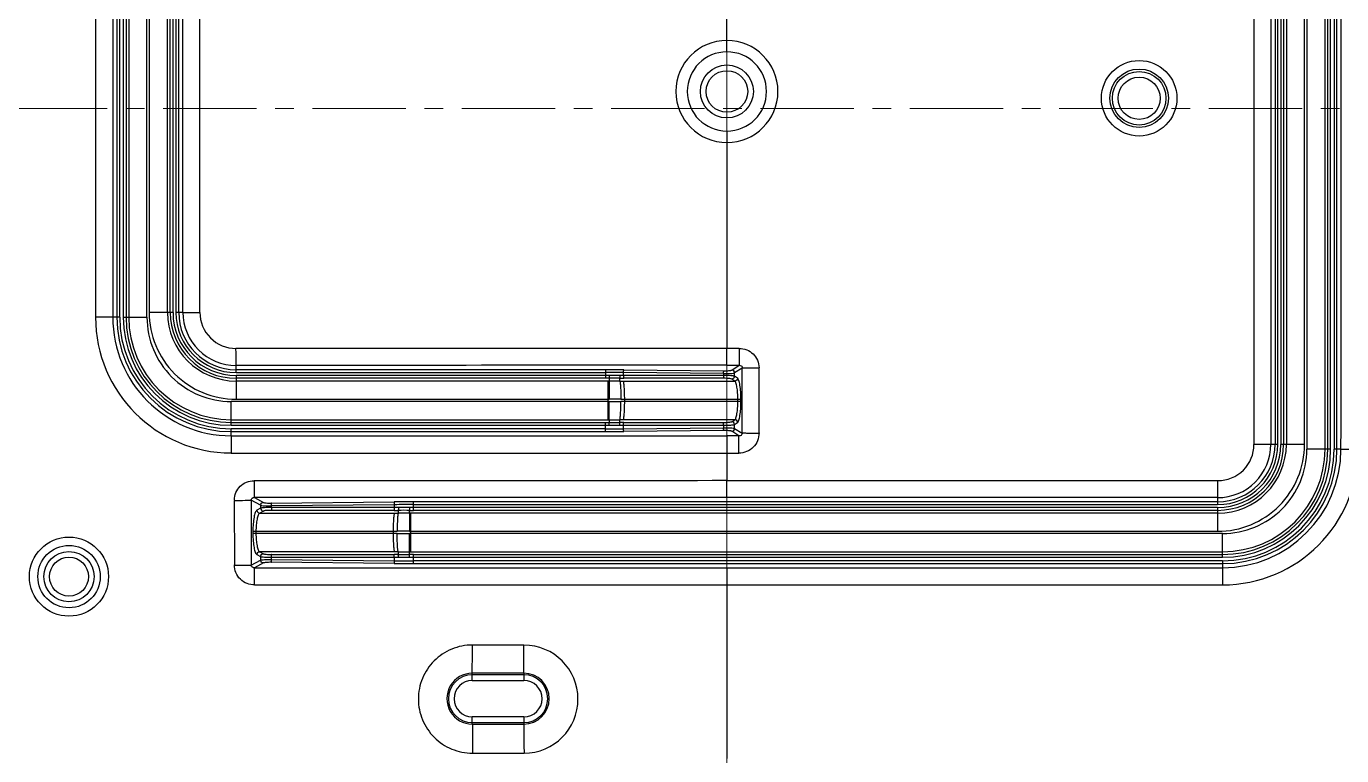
# Model space of a CAD drawing. Header units: millimetres. Extents: x -330 to 1028, y -2979 to 840.
# Drawn here: x 248.1 to 479, y -1482 to -1354 of the extents above; entities that cross this region are included whole.
import ezdxf

# ---------------------------------------------------------------- set-up
doc = ezdxf.new("R2010")
doc.units = ezdxf.units.MM
doc.header["$LTSCALE"] = 16.335
doc.linetypes.add('CENTER', pattern=[0.6, 0.375, -0.075, 0.075, -0.075])
doc.layers.get('0').update_dxf_attribs({"linetype": 'CONTINUOUS'})
doc.layers.add('center', color=1, linetype='CENTER', lineweight=9)

msp = doc.modelspace()

# ---------------------------------------------------------------- linework, layer by layer
at = {"color": 7, "linetype": 'Continuous'}
for p, q in [((371.062, -1358.465), (371.063, -1301.731)), ((264.001, -1310.176), (264.001, -1405.044)), ((264.5, -1405.044), (264.5, -1310.176)), ((265.109, -1310.176), (265.109, -1405.044)), ((265.609, -1310.176), (265.609, -1405.044)), ((266.092, -1310.176), (266.092, -1405.044)), ((269.287, -1405.043), (269.287, -1310.176)), ((269.677, -1311.031), (269.677, -1404.189)), ((272.873, -1404.19), (272.873, -1311.03)), ((273.356, -1404.19), (273.356, -1311.03)), ((273.855, -1404.19), (273.855, -1311.03)), ((274.364, -1311.03), (274.364, -1404.19)), ((274.863, -1404.19), (274.863, -1311.03)), ((467.262, -1311.03), (467.262, -1427.367)), ((467.761, -1427.367), (467.761, -1311.03)), ((468.27, -1311.03), (468.27, -1427.367)), ((468.769, -1311.03), (468.769, -1427.367)), ((469.252, -1311.03), (469.252, -1427.367)), ((472.448, -1427.367), (472.448, -1311.03)), ((472.838, -1310.176), (472.838, -1428.221)), ((476.034, -1428.222), (476.034, -1310.176)), ((476.517, -1428.222), (476.517, -1310.176)), ((477.016, -1428.222), (477.016, -1310.176)), ((477.625, -1310.176), (477.625, -1428.222)), ((478.124, -1428.222), (478.124, -1310.176)), ((371.063, -1372.371), (371.062, -1410.519)), ((264.5, -1405.044), (263.282, -1405.044)), ((265.109, -1405.044), (269.287, -1405.044)), ((273.855, -1404.19), (269.677, -1404.19)), ((275.603, -1404.19), (274.364, -1404.19)), ((373.214, -1410.519), (371.062, -1410.52)), ((373.214, -1410.519), (373.218, -1413.485)), ((284.934, -1414.76), (284.934, -1413.517)), ((349.751, -1414.261), (284.934, -1414.261)), ((284.934, -1414.76), (349.751, -1414.76)), ((349.751, -1414.261), (349.751, -1415.768)), ((352.926, -1415.269), (352.926, -1414.775)), ((370.477, -1414.942), (352.926, -1414.775)), ((352.968, -1414.276), (370.518, -1414.443)), ((370.477, -1414.942), (370.477, -1415.269)), ((371.063, -1413.486), (373.218, -1413.486)), ((371.913, -1414.321), (373.218, -1413.486)), ((373.746, -1413.963), (372.408, -1414.82)), ((372.408, -1415.405), (372.408, -1414.82)), ((373.723, -1425.406), (373.746, -1413.963)), ((376.699, -1425.443), (376.699, -1413.994)), ((284.934, -1415.269), (284.934, -1419.446)), ((370.477, -1415.269), (284.934, -1415.269)), ((349.751, -1415.768), (284.934, -1415.768)), ((350.182, -1416.251), (284.934, -1416.251)), ((350.182, -1416.251), (350.182, -1423.032)), ((350.393, -1416.251), (350.182, -1416.251)), ((350.394, -1415.767), (350.393, -1416.251)), ((352.272, -1416.253), (352.275, -1415.768)), ((352.886, -1416.253), (372.446, -1416.253)), ((370.514, -1415.768), (352.963, -1415.768)), ((372.446, -1416.253), (371.909, -1415.904)), ((372.946, -1415.754), (372.408, -1415.405)), ((284.935, -1419.446), (350.413, -1419.446)), ((352.449, -1419.448), (373.526, -1419.448)), ((353.123, -1419.835), (353.123, -1419.448)), ((372.989, -1419.835), (372.989, -1419.448)), ((373.526, -1419.835), (373.526, -1419.448)), ((284.08, -1424.015), (284.08, -1419.837)), ((350.412, -1419.837), (284.081, -1419.837)), ((373.526, -1419.835), (352.448, -1419.836)), ((284.08, -1423.032), (350.182, -1423.032)), ((284.08, -1423.515), (349.751, -1423.515)), ((284.08, -1424.015), (370.477, -1424.014)), ((349.751, -1425.123), (349.751, -1423.515)), ((350.182, -1423.032), (350.392, -1423.032)), ((350.392, -1423.032), (350.393, -1423.516)), ((352.275, -1423.516), (352.271, -1423.031)), ((372.446, -1423.03), (352.886, -1423.03)), ((352.926, -1424.609), (352.926, -1424.014)), ((352.963, -1423.515), (370.514, -1423.515)), ((370.477, -1424.014), (370.477, -1424.442)), ((371.909, -1423.38), (372.446, -1423.03)), ((372.408, -1423.879), (372.946, -1423.53)), ((372.408, -1424.564), (372.408, -1423.879)), ((284.08, -1425.855), (284.08, -1424.624)), ((349.751, -1424.624), (284.08, -1424.624)), ((284.08, -1425.123), (349.751, -1425.123)), ((352.926, -1424.609), (370.477, -1424.442)), ((370.518, -1424.941), (352.968, -1425.108)), ((373.18, -1425.874), (371.063, -1425.874)), ((373.18, -1425.874), (371.913, -1425.063)), ((372.408, -1424.564), (373.723, -1425.406)), ((371.062, -1428.91), (371.062, -1433.737)), ((371.065, -1428.91), (373.173, -1428.91)), ((467.761, -1427.367), (466.534, -1427.367)), ((472.448, -1427.367), (468.27, -1427.367)), ((477.016, -1428.222), (472.838, -1428.222)), ((478.835, -1428.222), (477.625, -1428.222)), ((284.611, -1437.196), (284.633, -1448.58)), ((287.578, -1437.174), (287.596, -1448.555)), ((289.218, -1438.053), (287.578, -1437.174)), ((288.13, -1436.708), (289.71, -1437.554)), ((289.218, -1438.053), (289.218, -1438.578)), ((291.102, -1437.672), (312.65, -1437.455)), ((312.694, -1437.955), (291.146, -1438.171)), ((291.146, -1438.447), (291.146, -1438.171)), ((312.694, -1437.955), (312.694, -1438.447)), ((316.045, -1438.946), (316.045, -1437.438)), ((457.191, -1437.438), (316.045, -1437.438)), ((316.045, -1437.938), (457.191, -1437.938)), ((457.191, -1436.71), (457.191, -1437.938)), ((289.218, -1438.578), (288.57, -1438.932)), ((289.715, -1439.077), (289.067, -1439.431)), ((289.067, -1439.431), (312.736, -1439.431)), ((312.655, -1438.946), (291.107, -1438.946)), ((457.191, -1438.446), (291.146, -1438.447)), ((313.381, -1438.945), (313.384, -1439.43)), ((315.368, -1439.429), (315.367, -1438.945)), ((315.59, -1439.429), (315.368, -1439.429)), ((315.59, -1446.21), (315.59, -1439.429)), ((457.191, -1439.429), (315.59, -1439.429)), ((457.191, -1438.946), (316.045, -1438.946)), ((457.191, -1438.446), (457.191, -1442.624)), ((287.88, -1442.626), (313.198, -1442.625)), ((287.88, -1442.626), (287.88, -1443.012)), ((288.416, -1442.626), (288.416, -1443.012)), ((312.486, -1442.626), (312.486, -1443.012)), ((315.347, -1442.624), (457.191, -1442.624)), ((313.198, -1443.013), (287.88, -1443.012)), ((458.044, -1443.015), (315.347, -1443.015)), ((458.045, -1447.192), (458.045, -1443.015)), ((288.57, -1446.707), (289.218, -1447.061)), ((289.067, -1446.208), (289.715, -1446.561)), ((312.736, -1446.208), (289.067, -1446.208)), ((289.218, -1447.061), (289.218, -1447.686)), ((291.107, -1446.693), (312.655, -1446.693)), ((291.146, -1447.568), (291.146, -1447.192)), ((291.146, -1447.192), (458.045, -1447.192)), ((312.694, -1447.192), (312.694, -1447.784)), ((313.385, -1446.208), (313.381, -1446.693)), ((315.367, -1446.694), (315.368, -1446.21)), ((315.368, -1446.21), (315.59, -1446.21)), ((315.59, -1446.21), (458.045, -1446.21)), ((316.045, -1448.301), (316.045, -1446.693)), ((316.045, -1446.693), (458.045, -1446.693)), ((287.596, -1448.555), (289.218, -1447.686)), ((289.71, -1448.185), (288.162, -1449.015)), ((312.65, -1448.284), (291.102, -1448.067)), ((291.146, -1447.568), (312.694, -1447.784)), ((458.045, -1447.801), (316.045, -1447.801)), ((316.045, -1448.301), (458.045, -1448.301)), ((458.045, -1447.801), (458.045, -1449.013)), ((371.064, -1452.045), (371.064, -1482.49)), ((326.386, -1468.812), (326.393, -1462.592)), ((335.443, -1462.599), (326.393, -1462.592)), ((335.431, -1467.525), (326.386, -1467.524)), ((335.431, -1467.811), (326.386, -1467.811)), ((335.431, -1467.525), (335.431, -1468.812)), ((326.386, -1468.812), (335.431, -1468.812)), ((335.431, -1475.211), (326.386, -1475.211)), ((326.386, -1476.472), (326.386, -1475.211)), ((326.386, -1476.212), (335.431, -1476.212)), ((326.386, -1476.472), (335.431, -1476.469)), ((335.431, -1475.211), (335.431, -1476.469)), ((326.405, -1481.566), (335.455, -1481.569))]:
    msp.add_line(p, q, dxfattribs=at)
for centre, radius in [((371.063, -1365.419), 4.653), ((371.063, -1365.419), 3.652), ((443.417, -1366.608), 6.626), ((443.405, -1366.608), 5.131), ((443.41, -1366.608), 4.703), ((443.41, -1366.608), 3.702), ((255.601, -1450.58), 6.938), ((255.613, -1450.572), 5.476), ((255.601, -1450.581), 4.401), ((255.601, -1450.581), 3.422)]:
    msp.add_circle(centre, radius, dxfattribs=at)
for centre, radius, start, end in [((371.063, -1365.42), 8.959, 89.99886, 269.99277), ((371.062, -1365.42), 8.959, 270.00215, 89.98948), ((371.063, -1365.418), 6.953, 90.00111, 269.99889), ((371.062, -1365.418), 6.953, 270.00114, 89.99886), ((284.084, -1405.038), 23.831, 180.03217, 269.94113), ((284.097, -1405.039), 20.816, 180.01355, 269.95205), ((284.08, -1405.044), 20.079, 180, 270), ((284.08, -1405.044), 19.58, 180, 270), ((284.08, -1405.044), 18.97, 180, 270), ((284.08, -1405.044), 18.471, 180, 270), ((284.08, -1405.044), 17.988, 180, 270), ((284.08, -1405.044), 14.793, 179.99634, 270.00375), ((284.934, -1404.19), 15.257, 179.99633, 270.00368), ((284.934, -1404.19), 12.061, 180, 270), ((284.934, -1404.19), 11.578, 180, 270), ((284.934, -1404.19), 11.079, 180, 270), ((284.934, -1404.19), 10.57, 180, 270), ((284.934, -1404.19), 10.071, 180, 270), ((284.928, -1404.192), 9.325, 179.98568, 270.03455), ((284.906, -1404.2), 6.335, 179.99598, 270.0351), ((349.754, -1752.17), 337.909, 89.45502, 90.00049), ((349.754, -1744.443), 329.683, 89.44867, 90.00049), ((350.841, -2035.571), 619.32, 89.867556, 90.041594), ((351.303, -1895.383), 479.616, 89.88386, 90.10859), ((352.887, -1135.795), 280.458, 269.87433, 269.99991), ((352.963, -1079.001), 336.767, 269.88291, 269.99999), ((350.753, -1957.871), 538.425, 89.81961, 90.03626), ((350.752, -881.414), 538.423, 269.96382, 270.18047), ((350.84, -803.714), 619.318, 269.958502, 270.13254), ((351.302, -943.902), 479.615, 269.89149, 270.11622), ((352.887, -1703.488), 280.458, 90.00009, 90.12577), ((352.963, -1760.283), 336.768, 90.00001, 90.11718), ((349.754, -1094.937), 329.687, 269.99951, 270.55132), ((349.754, -1087.209), 337.914, 269.99951, 270.54497), ((457.191, -1427.367), 15.257, 269.9993, 0.00052), ((457.191, -1427.367), 12.061, 270, 0), ((457.191, -1427.367), 11.578, 270, 0), ((457.191, -1427.367), 11.079, 270, 0), ((457.191, -1427.367), 10.57, 270, 360), ((457.191, -1427.367), 10.071, 270, 0), ((457.195, -1427.371), 9.338, 269.97333, 0.02445), ((457.211, -1427.386), 6.349, 269.98232, 0.01324), ((458.045, -1428.222), 14.793, 269.99634, 0.00375), ((458.034, -1428.212), 20.801, 270.03086, 359.97319), ((458.045, -1428.222), 20.079, 270, 360), ((458.045, -1428.222), 19.58, 270, 360), ((458.045, -1428.222), 18.97, 270, 0), ((458.045, -1428.222), 18.471, 270, 0), ((458.045, -1428.222), 17.988, 270, 0), ((458.034, -1428.212), 23.824, 270.05892, 359.94594), ((316.041, -1775.214), 337.776, 89.99942, 90.57527), ((316.041, -1767.492), 329.554, 89.99942, 90.58197), ((312.655, -1102.501), 336.445, 270.00002, 270.12357), ((312.736, -1159.192), 280.239, 270.00011, 270.13261), ((314.407, -1918.783), 479.839, 89.88544, 90.12258), ((314.895, -2059.017), 619.588, 89.956156, 90.139808), ((316.045, -1099.397), 339.548, 269.88555, 270), ((314.988, -1981.234), 538.611, 89.96177, 90.19041), ((314.989, -904.406), 538.61, 269.8095, 270.03814), ((312.655, -1783.138), 336.446, 89.87635, 89.99998), ((312.736, -1726.448), 280.24, 89.86729, 89.99989), ((314.408, -966.857), 479.837, 269.87734, 270.11448), ((314.896, -826.623), 619.587, 269.86009, 270.043743), ((316.045, -1786.241), 339.548, 90, 90.11436), ((316.041, -1110.517), 337.783, 269.42473, 270.00057), ((316.042, -1118.242), 329.56, 269.41803, 270.00057), ((335.443, -1472.087), 9.486, 270.06774, 90.00475), ((326.386, -1471.998), 4.473, 89.99644, 270.00356), ((326.386, -1472.011), 4.201, 90, 270), ((335.427, -1471.997), 4.471, 270.05783, 89.94216), ((335.431, -1472.011), 4.201, 270, 90), ((326.386, -1472.011), 3.2, 90, 270), ((335.431, -1472.011), 3.2, 270, 90)]:
    msp.add_arc(centre, radius, start, end, dxfattribs=at)
for points in [[(260.251, -1310.159), (260.251, -1341.79), (260.251, -1373.421), (260.251, -1405.051)], [(263.298, -1310.176), (263.279, -1341.798), (263.273, -1373.421), (263.282, -1405.044)], [(275.603, -1404.19), (275.615, -1373.137), (275.61, -1342.083), (275.589, -1311.03)], [(278.569, -1404.2), (278.568, -1373.137), (278.568, -1342.075), (278.569, -1311.012)], [(463.556, -1311.012), (463.556, -1349.803), (463.556, -1388.594), (463.555, -1427.384)], [(466.536, -1311.03), (466.51, -1349.809), (466.509, -1388.588), (466.534, -1427.367)], [(478.835, -1428.222), (478.854, -1388.873), (478.851, -1349.524), (478.827, -1310.176)], [(371.062, -1410.526), (342.344, -1410.528), (313.627, -1410.529), (284.91, -1410.529)], [(371.063, -1413.486), (342.353, -1413.481), (313.644, -1413.492), (284.934, -1413.517)], [(350.394, -1415.767), (350.18, -1415.768), (349.965, -1415.768), (349.751, -1415.768)], [(349.751, -1423.515), (349.965, -1423.515), (350.179, -1423.516), (350.393, -1423.516)], [(284.08, -1425.855), (313.074, -1425.877), (342.068, -1425.883), (371.063, -1425.874)], [(284.06, -1428.891), (313.061, -1428.891), (342.063, -1428.89), (371.065, -1428.888)], [(371.06, -1433.736), (343.411, -1433.739), (315.762, -1433.74), (288.113, -1433.74)], [(457.209, -1433.741), (428.493, -1433.741), (399.777, -1433.74), (371.06, -1433.737)], [(371.063, -1436.695), (343.419, -1436.685), (315.774, -1436.689), (288.13, -1436.708)], [(457.191, -1436.71), (428.482, -1436.69), (399.772, -1436.685), (371.063, -1436.695)], [(288.162, -1449.015), (315.795, -1449.027), (343.429, -1449.026), (371.063, -1449.01)], [(371.063, -1449.01), (400.057, -1449.026), (429.051, -1449.027), (458.045, -1449.013)], [(288.15, -1452.051), (315.789, -1452.051), (343.428, -1452.05), (371.066, -1452.046)], [(371.066, -1452.045), (400.064, -1452.048), (429.061, -1452.05), (458.059, -1452.049)]]:
    msp.add_open_spline(points, degree=3, dxfattribs=at)
for points, knots in [([(263.282, -1405.044), (262.948, -1405.051), (261.938, -1405.046), (260.927, -1405.051), (260.251, -1405.051)], [0, 0, 0, 0, 0.3303666, 1, 1, 1, 1]), ([(275.603, -1404.19), (275.928, -1404.2), (276.916, -1404.193), (277.904, -1404.2), (278.566, -1404.2)], [0, 0, 0, 0, 0.329251, 1, 1, 1, 1]), ([(284.934, -1413.517), (284.927, -1413.412), (284.926, -1413.084), (284.916, -1412.447), (284.913, -1411.558), (284.911, -1410.892), (284.91, -1410.535)], [0, 0, 0, 0, 0.1062329, 0.3295723, 0.6410568, 1, 1, 1, 1]), ([(371.064, -1413.486), (371.06, -1413.16), (371.062, -1412.171), (371.06, -1411.183), (371.062, -1410.52)], [0, 0, 0, 0, 0.329401, 1, 1, 1, 1]), ([(373.217, -1410.52), (373.664, -1410.525), (374.568, -1410.686), (375.722, -1411.437), (376.506, -1412.562), (376.702, -1413.466), (376.699, -1413.913)], [0, 0, 0, 0, 0.2501233, 0.5001867, 0.7501287, 1, 1, 1, 1]), ([(352.926, -1414.775), (352.927, -1414.717), (352.93, -1414.606), (352.936, -1414.455), (352.952, -1414.349), (352.957, -1414.29), (352.968, -1414.276)], [0, 0, 0, 0, 0.3464367, 0.6667855, 0.8927993, 1, 1, 1, 1]), ([(370.477, -1414.942), (370.477, -1414.883), (370.481, -1414.771), (370.487, -1414.62), (370.502, -1414.515), (370.508, -1414.457), (370.518, -1414.443)], [0, 0, 0, 0, 0.3507569, 0.6717954, 0.8951392, 1, 1, 1, 1]), ([(370.477, -1414.942), (370.697, -1414.944), (371.115, -1414.941), (371.681, -1414.918), (372.076, -1414.888), (372.301, -1414.852), (372.38, -1414.833), (372.408, -1414.82)], [0, 0, 0, 0, 0.3410937, 0.6466534, 0.8761206, 0.9524495, 1, 1, 1, 1]), ([(370.518, -1414.443), (370.678, -1414.444), (370.981, -1414.441), (371.389, -1414.419), (371.675, -1414.388), (371.837, -1414.352), (371.894, -1414.333), (371.913, -1414.321)], [0, 0, 0, 0, 0.3406228, 0.6455451, 0.8736485, 0.9506735, 1, 1, 1, 1]), ([(372.408, -1414.82), (372.406, -1414.693), (372.298, -1414.434), (372.039, -1414.323), (371.913, -1414.321)], [0, 0, 0, 0, 0.5015768, 1, 1, 1, 1]), ([(373.218, -1413.485), (373.344, -1413.473), (373.569, -1413.513), (373.742, -1413.744), (373.754, -1413.895), (373.746, -1413.963)], [0, 0, 0, 0, 0.467134, 0.7455723, 1, 1, 1, 1]), ([(376.719, -1413.994), (376.07, -1413.993), (375.192, -1413.99), (374.201, -1413.975), (373.859, -1413.97), (373.746, -1413.963)], [0, 0, 0, 0, 0.6548046, 0.8857239, 1, 1, 1, 1]), ([(350.386, -1415.268), (350.386, -1415.38), (350.391, -1415.546), (350.386, -1415.713), (350.394, -1415.767)], [0, 0, 0, 0, 0.6701427, 1, 1, 1, 1]), ([(350.392, -1416.251), (350.398, -1416.362), (350.399, -1416.713), (350.408, -1417.407), (350.41, -1418.361), (350.412, -1419.075), (350.413, -1419.446)], [0, 0, 0, 0, 0.1039734, 0.3298317, 0.6515797, 1, 1, 1, 1]), ([(352.247, -1415.268), (352.247, -1415.328), (352.248, -1415.439), (352.252, -1415.589), (352.263, -1415.694), (352.266, -1415.752), (352.275, -1415.768)], [0, 0, 0, 0, 0.3569862, 0.6681404, 0.8915836, 1, 1, 1, 1]), ([(352.273, -1416.253), (352.292, -1416.287), (352.314, -1416.401), (352.348, -1416.616), (352.377, -1416.93), (352.404, -1417.333), (352.424, -1417.812), (352.444, -1418.525), (352.449, -1419.077), (352.449, -1419.448)], [0, 0, 0, 0, 0.037297, 0.1060908, 0.2049083, 0.3319731, 0.4841176, 0.6527893, 1, 1, 1, 1]), ([(353.123, -1419.448), (353.123, -1419.067), (353.116, -1418.509), (353.087, -1417.796), (353.059, -1417.331), (353.025, -1416.936), (352.987, -1416.622), (352.944, -1416.405), (352.912, -1416.288), (352.886, -1416.253)], [0, 0, 0, 0, 0.3563999, 0.5199667, 0.6663759, 0.7910124, 0.8899977, 0.9601136, 1, 1, 1, 1]), ([(352.926, -1415.269), (352.926, -1415.329), (352.928, -1415.44), (352.934, -1415.59), (352.947, -1415.694), (352.953, -1415.753), (352.963, -1415.768)], [0, 0, 0, 0, 0.3562135, 0.6668492, 0.8903212, 1, 1, 1, 1]), ([(372.408, -1415.405), (372.38, -1415.391), (372.302, -1415.372), (372.077, -1415.335), (371.682, -1415.302), (371.116, -1415.275), (370.697, -1415.269), (370.477, -1415.269)], [0, 0, 0, 0, 0.0475666, 0.1237888, 0.3529454, 0.6585481, 1, 1, 1, 1]), ([(370.477, -1415.269), (370.477, -1415.329), (370.479, -1415.44), (370.484, -1415.59), (370.498, -1415.694), (370.503, -1415.753), (370.514, -1415.768)], [0, 0, 0, 0, 0.3562135, 0.6668492, 0.8903212, 1, 1, 1, 1]), ([(371.909, -1415.904), (371.859, -1415.872), (371.69, -1415.841), (371.387, -1415.799), (370.976, -1415.775), (370.673, -1415.768), (370.514, -1415.768)], [0, 0, 0, 0, 0.1255366, 0.3545526, 0.6593907, 1, 1, 1, 1]), ([(372.408, -1415.405), (372.405, -1415.532), (372.297, -1415.793), (372.035, -1415.902), (371.909, -1415.904)], [0, 0, 0, 0, 0.5015852, 1, 1, 1, 1]), ([(372.946, -1415.754), (372.943, -1415.881), (372.835, -1416.143), (372.573, -1416.252), (372.446, -1416.253)], [0, 0, 0, 0, 0.5015852, 1, 1, 1, 1]), ([(372.989, -1419.448), (372.989, -1419.065), (372.966, -1418.346), (372.862, -1417.391), (372.725, -1416.74), (372.577, -1416.392), (372.492, -1416.281), (372.446, -1416.253)], [0, 0, 0, 0, 0.3497902, 0.6545224, 0.8774535, 0.9511569, 1, 1, 1, 1]), ([(373.526, -1419.448), (373.526, -1419.005), (373.5, -1418.176), (373.404, -1417.194), (373.284, -1416.537), (373.188, -1416.174), (373.087, -1415.917), (372.996, -1415.787), (372.946, -1415.754)], [0, 0, 0, 0, 0.3508594, 0.6563992, 0.7801186, 0.8795384, 0.9526034, 1, 1, 1, 1]), ([(350.391, -1423.032), (350.398, -1422.922), (350.398, -1422.57), (350.408, -1421.877), (350.41, -1420.922), (350.412, -1420.208), (350.412, -1419.837)], [0, 0, 0, 0, 0.1039733, 0.3298316, 0.6515796, 1, 1, 1, 1]), ([(352.272, -1423.031), (352.292, -1422.996), (352.314, -1422.882), (352.348, -1422.668), (352.377, -1422.353), (352.404, -1421.95), (352.424, -1421.472), (352.443, -1420.758), (352.449, -1420.207), (352.448, -1419.836)], [0, 0, 0, 0, 0.0372963, 0.1060898, 0.2049073, 0.3319721, 0.4841167, 0.6527887, 1, 1, 1, 1]), ([(352.886, -1423.03), (352.912, -1422.996), (352.944, -1422.879), (352.987, -1422.661), (353.025, -1422.348), (353.059, -1421.953), (353.087, -1421.488), (353.116, -1420.775), (353.123, -1420.217), (353.123, -1419.835)], [0, 0, 0, 0, 0.0398652, 0.1099356, 0.2088367, 0.3334093, 0.4798338, 0.6434793, 1, 1, 1, 1]), ([(372.446, -1423.03), (372.492, -1423.003), (372.578, -1422.891), (372.726, -1422.543), (372.862, -1421.891), (372.966, -1420.936), (372.989, -1420.218), (372.989, -1419.835)], [0, 0, 0, 0, 0.048964, 0.1228934, 0.3461577, 0.6507668, 1, 1, 1, 1]), ([(372.946, -1423.53), (372.996, -1423.497), (373.087, -1423.366), (373.189, -1423.108), (373.285, -1422.744), (373.404, -1422.087), (373.5, -1421.106), (373.526, -1420.278), (373.526, -1419.835)], [0, 0, 0, 0, 0.0475204, 0.1208066, 0.22043, 0.3442823, 0.6496988, 1, 1, 1, 1]), ([(350.385, -1424.015), (350.385, -1423.904), (350.391, -1423.738), (350.385, -1423.57), (350.393, -1423.516)], [0, 0, 0, 0, 0.6701428, 1, 1, 1, 1]), ([(352.247, -1424.015), (352.246, -1423.956), (352.248, -1423.844), (352.251, -1423.694), (352.263, -1423.589), (352.266, -1423.532), (352.275, -1423.516)], [0, 0, 0, 0, 0.3569867, 0.6681412, 0.8915844, 1, 1, 1, 1]), ([(352.926, -1424.014), (352.926, -1423.955), (352.928, -1423.844), (352.934, -1423.693), (352.947, -1423.589), (352.953, -1423.53), (352.963, -1423.515)], [0, 0, 0, 0, 0.3562135, 0.6668492, 0.8903212, 1, 1, 1, 1]), ([(370.477, -1424.014), (370.477, -1423.955), (370.479, -1423.844), (370.484, -1423.693), (370.498, -1423.589), (370.503, -1423.53), (370.514, -1423.515)], [0, 0, 0, 0, 0.3562135, 0.6668492, 0.8903212, 1, 1, 1, 1]), ([(370.477, -1424.014), (370.697, -1424.014), (371.116, -1424.009), (371.681, -1423.982), (372.076, -1423.949), (372.301, -1423.911), (372.38, -1423.892), (372.408, -1423.879)], [0, 0, 0, 0, 0.3410779, 0.6466748, 0.8760231, 0.9523582, 1, 1, 1, 1]), ([(370.514, -1423.515), (370.673, -1423.515), (370.975, -1423.508), (371.387, -1423.485), (371.689, -1423.442), (371.859, -1423.412), (371.909, -1423.38)], [0, 0, 0, 0, 0.3402352, 0.6450683, 0.8742756, 1, 1, 1, 1]), ([(372.408, -1423.879), (372.405, -1423.752), (372.297, -1423.49), (372.035, -1423.381), (371.909, -1423.38)], [0, 0, 0, 0, 0.5015852, 1, 1, 1, 1]), ([(372.946, -1423.53), (372.943, -1423.402), (372.835, -1423.141), (372.573, -1423.032), (372.446, -1423.03)], [0, 0, 0, 0, 0.5015854, 1, 1, 1, 1]), ([(284.08, -1425.855), (284.074, -1425.956), (284.073, -1426.287), (284.064, -1426.944), (284.062, -1427.848), (284.06, -1428.521), (284.06, -1428.869)], [0, 0, 0, 0, 0.1004335, 0.3298504, 0.6534062, 1, 1, 1, 1]), ([(352.968, -1425.108), (352.957, -1425.094), (352.952, -1425.035), (352.936, -1424.929), (352.93, -1424.778), (352.927, -1424.667), (352.926, -1424.609)], [0, 0, 0, 0, 0.1072013, 0.3332154, 0.6535639, 1, 1, 1, 1]), ([(370.477, -1424.442), (370.697, -1424.44), (371.115, -1424.443), (371.681, -1424.466), (372.076, -1424.496), (372.301, -1424.532), (372.38, -1424.551), (372.408, -1424.564)], [0, 0, 0, 0, 0.3410921, 0.6466954, 0.876135, 0.9524546, 1, 1, 1, 1]), ([(370.518, -1424.941), (370.508, -1424.927), (370.502, -1424.869), (370.487, -1424.764), (370.481, -1424.613), (370.477, -1424.501), (370.477, -1424.442)], [0, 0, 0, 0, 0.1048347, 0.3281678, 0.6492187, 1, 1, 1, 1]), ([(371.913, -1425.063), (371.894, -1425.051), (371.837, -1425.032), (371.675, -1424.996), (371.389, -1424.965), (370.981, -1424.943), (370.678, -1424.94), (370.518, -1424.941)], [0, 0, 0, 0, 0.0493338, 0.1263751, 0.3545261, 0.6594772, 1, 1, 1, 1]), ([(371.063, -1425.874), (371.069, -1426.208), (371.063, -1427.22), (371.066, -1428.232), (371.065, -1428.91)], [0, 0, 0, 0, 0.3304234, 1, 1, 1, 1]), ([(371.913, -1425.063), (372.039, -1425.061), (372.298, -1424.95), (372.406, -1424.691), (372.408, -1424.564)], [0, 0, 0, 0, 0.4984235, 1, 1, 1, 1]), ([(376.699, -1425.364), (376.685, -1425.825), (376.532, -1426.759), (375.744, -1427.942), (374.566, -1428.734), (373.633, -1428.904), (373.173, -1428.91)], [0, 0, 0, 0, 0.2501212, 0.5000557, 0.7499775, 1, 1, 1, 1]), ([(373.173, -1428.91), (373.173, -1428.233), (373.178, -1427.221), (373.173, -1426.209), (373.18, -1425.875)], [0, 0, 0, 0, 0.6695973, 1, 1, 1, 1]), ([(373.723, -1425.406), (373.73, -1425.479), (373.71, -1425.633), (373.522, -1425.851), (373.304, -1425.887), (373.18, -1425.875)], [0, 0, 0, 0, 0.2677519, 0.5427181, 1, 1, 1, 1]), ([(376.696, -1425.443), (376.046, -1425.442), (375.168, -1425.439), (374.177, -1425.421), (373.836, -1425.414), (373.723, -1425.406)], [0, 0, 0, 0, 0.6559661, 0.8862518, 1, 1, 1, 1]), ([(466.534, -1427.367), (466.429, -1427.373), (466.102, -1427.373), (465.111, -1427.384), (464.225, -1427.384), (463.56, -1427.384)], [0, 0, 0, 0, 0.1062047, 0.3294451, 1, 1, 1, 1]), ([(478.835, -1428.222), (478.936, -1428.225), (479.27, -1428.226), (480.28, -1428.234), (481.188, -1428.234), (481.865, -1428.234)], [0, 0, 0, 0, 0.1005742, 0.3304128, 1, 1, 1, 1]), ([(284.622, -1437.127), (284.621, -1436.683), (284.809, -1435.785), (285.588, -1434.664), (286.729, -1433.914), (287.627, -1433.743), (288.071, -1433.74)], [0, 0, 0, 0, 0.2499191, 0.499903, 0.7499386, 1, 1, 1, 1]), ([(288.113, -1433.733), (288.113, -1434.398), (288.113, -1435.29), (288.124, -1436.281), (288.125, -1436.608), (288.13, -1436.708)], [0, 0, 0, 0, 0.6704747, 0.8994574, 1, 1, 1, 1]), ([(371.063, -1436.695), (371.055, -1436.371), (371.063, -1435.387), (371.059, -1434.403), (371.06, -1433.743)], [0, 0, 0, 0, 0.3291928, 1, 1, 1, 1]), ([(457.191, -1436.71), (457.197, -1436.605), (457.198, -1436.278), (457.205, -1435.642), (457.208, -1434.756), (457.209, -1434.091), (457.209, -1433.735)], [0, 0, 0, 0, 0.1061789, 0.3294299, 0.6408884, 1, 1, 1, 1]), ([(284.611, -1437.196), (285.251, -1437.195), (286.24, -1437.187), (287.229, -1437.186), (287.578, -1437.174)], [0, 0, 0, 0, 0.6473237, 1, 1, 1, 1]), ([(287.578, -1437.174), (287.568, -1437.101), (287.583, -1436.941), (287.781, -1436.722), (288.004, -1436.694), (288.13, -1436.708)], [0, 0, 0, 0, 0.2646949, 0.5436559, 1, 1, 1, 1]), ([(289.218, -1438.053), (289.221, -1437.927), (289.328, -1437.669), (289.585, -1437.557), (289.71, -1437.554)], [0, 0, 0, 0, 0.5026863, 1, 1, 1, 1]), ([(289.218, -1438.053), (289.297, -1438.084), (289.532, -1438.112), (289.956, -1438.15), (290.518, -1438.169), (290.93, -1438.172), (291.146, -1438.171)], [0, 0, 0, 0, 0.1303787, 0.3612074, 0.6641069, 1, 1, 1, 1]), ([(289.71, -1437.554), (289.765, -1437.584), (289.936, -1437.613), (290.243, -1437.651), (290.649, -1437.669), (290.946, -1437.673), (291.102, -1437.672)], [0, 0, 0, 0, 0.1331357, 0.3635472, 0.6656074, 1, 1, 1, 1]), ([(291.146, -1438.171), (291.146, -1438.112), (291.142, -1438), (291.136, -1437.849), (291.12, -1437.744), (291.113, -1437.685), (291.102, -1437.672)], [0, 0, 0, 0, 0.3503818, 0.6712499, 0.8947121, 1, 1, 1, 1]), ([(312.65, -1437.455), (312.661, -1437.47), (312.667, -1437.529), (312.684, -1437.634), (312.69, -1437.785), (312.694, -1437.897), (312.694, -1437.955)], [0, 0, 0, 0, 0.1075606, 0.333594, 0.6537863, 1, 1, 1, 1]), ([(288.57, -1438.932), (288.513, -1438.963), (288.405, -1439.09), (288.216, -1439.492), (288.042, -1440.247), (287.91, -1441.352), (287.88, -1442.183), (287.88, -1442.626)], [0, 0, 0, 0, 0.0509253, 0.1257466, 0.3489801, 0.652392, 1, 1, 1, 1]), ([(289.067, -1439.431), (289.014, -1439.457), (288.912, -1439.565), (288.734, -1439.912), (288.569, -1440.566), (288.444, -1441.523), (288.416, -1442.243), (288.416, -1442.626)], [0, 0, 0, 0, 0.0529178, 0.1286621, 0.3518262, 0.6540027, 1, 1, 1, 1]), ([(288.57, -1438.932), (288.573, -1439.059), (288.681, -1439.319), (288.941, -1439.429), (289.067, -1439.431)], [0, 0, 0, 0, 0.5027006, 1, 1, 1, 1]), ([(291.146, -1438.447), (290.93, -1438.447), (290.518, -1438.453), (289.956, -1438.476), (289.532, -1438.517), (289.297, -1438.547), (289.218, -1438.578)], [0, 0, 0, 0, 0.335835, 0.63854, 0.8693931, 1, 1, 1, 1]), ([(289.218, -1438.578), (289.221, -1438.705), (289.329, -1438.965), (289.589, -1439.075), (289.715, -1439.077)], [0, 0, 0, 0, 0.5027005, 1, 1, 1, 1]), ([(291.107, -1438.946), (290.951, -1438.946), (290.653, -1438.952), (290.246, -1438.976), (289.94, -1439.016), (289.769, -1439.047), (289.715, -1439.077)], [0, 0, 0, 0, 0.3350399, 0.6370162, 0.8676989, 1, 1, 1, 1]), ([(291.146, -1438.447), (291.146, -1438.506), (291.144, -1438.617), (291.139, -1438.768), (291.125, -1438.872), (291.119, -1438.931), (291.107, -1438.946)], [0, 0, 0, 0, 0.3559882, 0.6664709, 0.8899507, 1, 1, 1, 1]), ([(312.736, -1439.431), (312.71, -1439.465), (312.675, -1439.582), (312.63, -1439.8), (312.59, -1440.113), (312.554, -1440.508), (312.524, -1440.973), (312.494, -1441.687), (312.486, -1442.244), (312.486, -1442.626)], [0, 0, 0, 0, 0.0401544, 0.1103416, 0.2092719, 0.3338169, 0.4801733, 0.6437216, 1, 1, 1, 1]), ([(312.694, -1438.447), (312.694, -1438.506), (312.692, -1438.617), (312.686, -1438.768), (312.672, -1438.872), (312.666, -1438.931), (312.655, -1438.946)], [0, 0, 0, 0, 0.3559882, 0.6664707, 0.8899506, 1, 1, 1, 1]), ([(313.383, -1439.43), (313.363, -1439.465), (313.339, -1439.579), (313.303, -1439.793), (313.273, -1440.108), (313.244, -1440.511), (313.223, -1440.989), (313.202, -1441.703), (313.197, -1442.254), (313.198, -1442.625)], [0, 0, 0, 0, 0.0374644, 0.1063295, 0.2051675, 0.3322157, 0.4843157, 0.6529265, 1, 1, 1, 1]), ([(313.41, -1438.446), (313.41, -1438.505), (313.409, -1438.617), (313.405, -1438.767), (313.393, -1438.871), (313.39, -1438.929), (313.381, -1438.945)], [0, 0, 0, 0, 0.3568449, 0.6679019, 0.8913489, 1, 1, 1, 1]), ([(315.369, -1439.429), (315.362, -1439.539), (315.361, -1439.891), (315.352, -1440.584), (315.349, -1441.539), (315.347, -1442.253), (315.347, -1442.624)], [0, 0, 0, 0, 0.1039756, 0.329834, 0.651581, 1, 1, 1, 1]), ([(315.375, -1438.446), (315.375, -1438.557), (315.369, -1438.723), (315.375, -1438.891), (315.367, -1438.945)], [0, 0, 0, 0, 0.6701296, 1, 1, 1, 1]), ([(287.88, -1443.012), (287.88, -1443.456), (287.91, -1444.288), (288.042, -1445.394), (288.217, -1446.148), (288.405, -1446.549), (288.514, -1446.676), (288.57, -1446.707)], [0, 0, 0, 0, 0.3481328, 0.6516812, 0.874595, 0.949196, 1, 1, 1, 1]), ([(288.416, -1443.012), (288.416, -1443.397), (288.444, -1444.117), (288.569, -1445.075), (288.735, -1445.727), (288.912, -1446.074), (289.015, -1446.181), (289.067, -1446.208)], [0, 0, 0, 0, 0.3465202, 0.6488326, 0.871682, 0.9472006, 1, 1, 1, 1]), ([(312.486, -1443.012), (312.486, -1443.394), (312.494, -1443.952), (312.524, -1444.665), (312.554, -1445.13), (312.59, -1445.525), (312.63, -1445.838), (312.675, -1446.056), (312.71, -1446.173), (312.736, -1446.208)], [0, 0, 0, 0, 0.3561577, 0.5196274, 0.6659684, 0.7905773, 0.8895918, 0.9598244, 1, 1, 1, 1]), ([(313.383, -1446.208), (313.363, -1446.174), (313.339, -1446.06), (313.304, -1445.845), (313.273, -1445.53), (313.245, -1445.128), (313.224, -1444.649), (313.203, -1443.936), (313.197, -1443.384), (313.198, -1443.013)], [0, 0, 0, 0, 0.0374637, 0.1063284, 0.2051664, 0.3322146, 0.4843148, 0.6529259, 1, 1, 1, 1]), ([(315.369, -1446.21), (315.363, -1446.099), (315.362, -1445.748), (315.352, -1445.054), (315.35, -1444.1), (315.348, -1443.386), (315.347, -1443.015)], [0, 0, 0, 0, 0.1039755, 0.3298339, 0.6515809, 1, 1, 1, 1]), ([(288.57, -1446.707), (288.573, -1446.58), (288.681, -1446.32), (288.941, -1446.209), (289.067, -1446.208)], [0, 0, 0, 0, 0.5027005, 1, 1, 1, 1]), ([(289.218, -1447.061), (289.221, -1446.934), (289.329, -1446.674), (289.589, -1446.563), (289.715, -1446.561)], [0, 0, 0, 0, 0.5027007, 1, 1, 1, 1]), ([(289.218, -1447.061), (289.297, -1447.092), (289.532, -1447.121), (289.956, -1447.162), (290.518, -1447.185), (290.93, -1447.192), (291.146, -1447.192)], [0, 0, 0, 0, 0.1306971, 0.361664, 0.664333, 1, 1, 1, 1]), ([(289.715, -1446.561), (289.769, -1446.591), (289.94, -1446.622), (290.247, -1446.663), (290.653, -1446.686), (290.951, -1446.693), (291.107, -1446.693)], [0, 0, 0, 0, 0.1323912, 0.3631873, 0.6651282, 1, 1, 1, 1]), ([(291.146, -1447.192), (291.146, -1447.132), (291.144, -1447.021), (291.139, -1446.871), (291.125, -1446.767), (291.119, -1446.707), (291.107, -1446.693)], [0, 0, 0, 0, 0.3559882, 0.6664707, 0.8899506, 1, 1, 1, 1]), ([(312.694, -1447.192), (312.694, -1447.132), (312.692, -1447.021), (312.686, -1446.871), (312.672, -1446.767), (312.666, -1446.707), (312.655, -1446.693)], [0, 0, 0, 0, 0.3559882, 0.6664707, 0.8899506, 1, 1, 1, 1]), ([(313.411, -1447.193), (313.411, -1447.133), (313.409, -1447.022), (313.405, -1446.872), (313.394, -1446.767), (313.39, -1446.709), (313.381, -1446.693)], [0, 0, 0, 0, 0.3568455, 0.6679028, 0.8913498, 1, 1, 1, 1]), ([(315.376, -1447.193), (315.376, -1447.081), (315.37, -1446.915), (315.375, -1446.748), (315.367, -1446.694)], [0, 0, 0, 0, 0.6701298, 1, 1, 1, 1]), ([(288.234, -1452.051), (287.767, -1452.038), (286.822, -1451.891), (285.611, -1451.112), (284.796, -1449.924), (284.633, -1448.979), (284.622, -1448.512)], [0, 0, 0, 0, 0.2501801, 0.5001095, 0.7499751, 1, 1, 1, 1]), ([(284.633, -1448.58), (285.273, -1448.579), (286.261, -1448.571), (287.249, -1448.569), (287.596, -1448.555)], [0, 0, 0, 0, 0.648211, 1, 1, 1, 1]), ([(288.162, -1449.015), (288.037, -1449.028), (287.818, -1449.002), (287.61, -1448.793), (287.587, -1448.631), (287.596, -1448.555)], [0, 0, 0, 0, 0.4510158, 0.7256606, 1, 1, 1, 1]), ([(288.15, -1452.038), (288.15, -1451.363), (288.15, -1450.456), (288.158, -1449.449), (288.158, -1449.116), (288.162, -1449.015)], [0, 0, 0, 0, 0.6697779, 0.8994682, 1, 1, 1, 1]), ([(289.218, -1447.686), (289.297, -1447.655), (289.531, -1447.627), (289.956, -1447.589), (290.518, -1447.57), (290.93, -1447.567), (291.146, -1447.568)], [0, 0, 0, 0, 0.1303696, 0.3611208, 0.6640424, 1, 1, 1, 1]), ([(289.71, -1448.185), (289.585, -1448.182), (289.328, -1448.07), (289.221, -1447.812), (289.218, -1447.686)], [0, 0, 0, 0, 0.4973147, 1, 1, 1, 1]), ([(291.102, -1448.067), (290.946, -1448.066), (290.649, -1448.07), (290.243, -1448.089), (289.936, -1448.126), (289.765, -1448.155), (289.71, -1448.185)], [0, 0, 0, 0, 0.3344338, 0.6364989, 0.8668869, 1, 1, 1, 1]), ([(291.102, -1448.067), (291.113, -1448.054), (291.12, -1447.995), (291.136, -1447.89), (291.142, -1447.739), (291.146, -1447.627), (291.146, -1447.568)], [0, 0, 0, 0, 0.1052887, 0.3287513, 0.6496191, 1, 1, 1, 1]), ([(312.694, -1447.784), (312.694, -1447.842), (312.69, -1447.954), (312.684, -1448.105), (312.667, -1448.21), (312.661, -1448.27), (312.65, -1448.284)], [0, 0, 0, 0, 0.3462143, 0.6664069, 0.8924401, 1, 1, 1, 1]), ([(371.063, -1449.01), (371.066, -1449.118), (371.066, -1449.454), (371.072, -1450.471), (371.071, -1451.379), (371.066, -1452.06)], [0, 0, 0, 0, 0.106418, 0.330624, 1, 1, 1, 1]), ([(458.045, -1449.013), (458.049, -1449.114), (458.05, -1449.446), (458.059, -1450.454), (458.058, -1451.36), (458.059, -1452.034)], [0, 0, 0, 0, 0.1005113, 0.3301522, 1, 1, 1, 1]), ([(326.393, -1462.592), (325.159, -1462.591), (322.663, -1463.084), (319.509, -1465.194), (317.4, -1468.354), (316.664, -1472.08), (317.41, -1475.804), (319.523, -1478.96), (322.676, -1481.071), (325.171, -1481.565), (326.405, -1481.566)], [0, 0, 0, 0, 0.1250129, 0.2500064, 0.3750024, 0.5000003, 0.6250002, 0.7499992, 0.8749909, 1, 1, 1, 1]), ([(335.431, -1467.525), (335.435, -1467.373), (335.435, -1466.849), (335.444, -1465.206), (335.442, -1463.717), (335.443, -1462.599)], [0, 0, 0, 0, 0.0930167, 0.3190779, 1, 1, 1, 1]), ([(326.386, -1476.472), (326.393, -1476.631), (326.392, -1477.179), (326.402, -1478.283), (326.403, -1479.821), (326.405, -1480.972), (326.405, -1481.566)], [0, 0, 0, 0, 0.0939084, 0.3226001, 0.6499341, 1, 1, 1, 1]), ([(335.431, -1476.469), (335.44, -1476.628), (335.438, -1477.177), (335.451, -1478.282), (335.452, -1479.823), (335.455, -1480.974), (335.455, -1481.569)], [0, 0, 0, 0, 0.0939483, 0.3226828, 0.6500334, 1, 1, 1, 1])]:
    msp.add_open_spline(points, degree=3, knots=knots, dxfattribs=at)
at = {"layer": 'center', "color": 1, "linetype": 'CENTER', "ltscale": 2.674503}
for p, q in [((371.063, -1583.419), (371.063, -1153.419)), ((141.063, -1368.419), (601.063, -1368.419))]:
    msp.add_line(p, q, dxfattribs=at)

doc.saveas('drawing.dxf')
